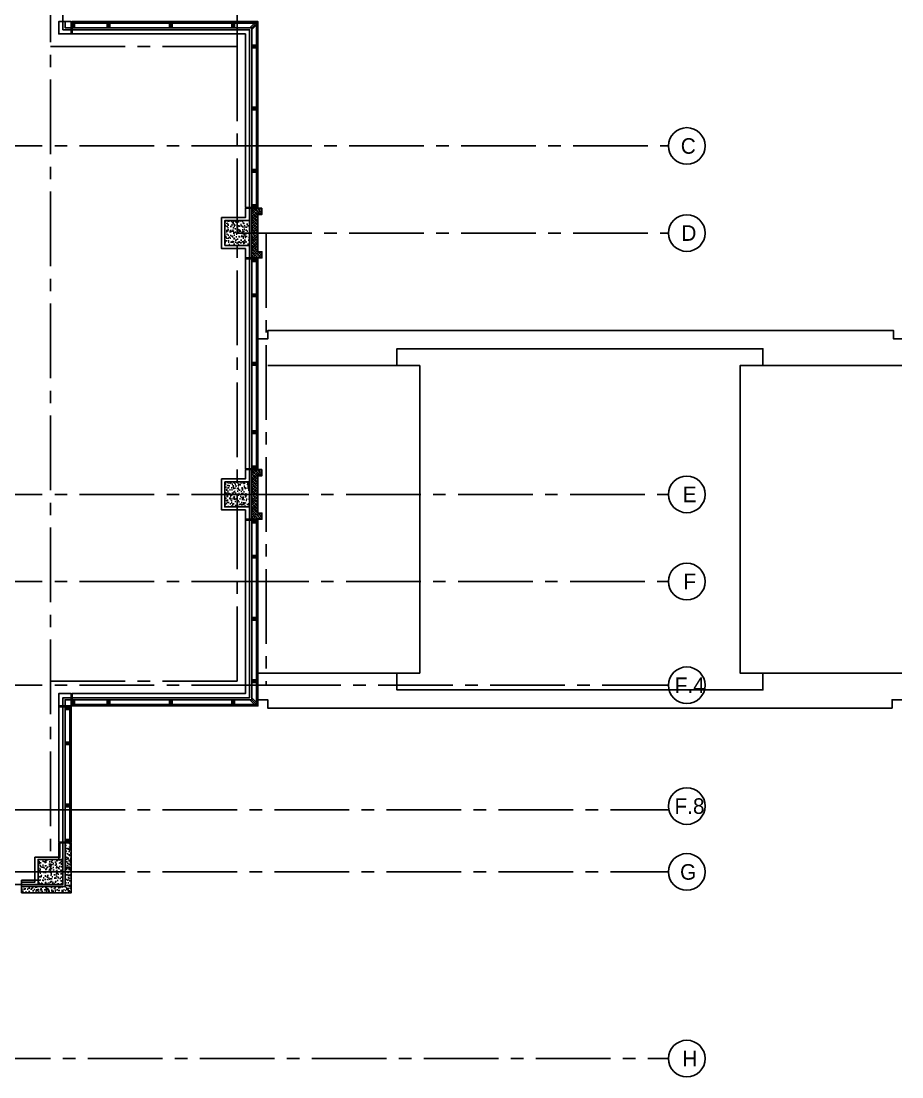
# Model space of a CAD drawing. Header units: inches. Extents: x 2704 to 6324, y 5310 to 7121.
# Drawn here: x 5475 to 6324, y 5312 to 6330 of the extents above; entities that cross this region are included whole.
import ezdxf
from ezdxf.enums import TextEntityAlignment as Align

# ---------------------------------------------------------------- set-up
doc = ezdxf.new("R2010")
doc.units = ezdxf.units.IN
doc.header["$LTSCALE"] = 96
doc.header["$MEASUREMENT"] = 0
doc.header["$PDSIZE"] = 1.5
doc.linetypes.add('CENTER2', pattern=[1.125, 0.75, -0.125, 0.125, -0.125])
doc.layers.get('0').update_dxf_attribs({"linetype": 'CONTINUOUS'})
for name, color, linetype in [('A_0_Below', 251, 'CONTINUOUS'), ('A_0_BLDGRD', 35, 'CENTER2'), ('A_0_COL-GRID', 40, 'CONTINUOUS'), ('A_0_CONST', 11, 'CONTINUOUS'), ('A_0_CW_MTL', 3, 'CONTINUOUS'), ('A_0_DIMGRD', 9, 'CENTER2'), ('A_1-8_COL', 7, 'CONTINUOUS'), ('A_1-8_COL_H', 6, 'CONTINUOUS'), ('A_1-8_COL_TEN_GYP', 2, 'CONTINUOUS'), ('A_1-8_CW_GLASS', 1, 'CONTINUOUS'), ('A_1-8_CW_GYP', 2, 'CONTINUOUS'), ('A_1-8_CW_MULL', 2, 'CONTINUOUS'), ('A_1-8_CW_PC', 2, 'CONTINUOUS'), ('A_1-8_CW_PC_H', 6, 'CONTINUOUS'), ('A_1-8_CW_SILL', 9, 'CONTINUOUS'), ('A_1_CW_SLAB', 66, 'CONTINUOUS'), ('A_2-8_CW_GLASS', 1, 'CONTINUOUS'), ('A_2-8_CW_GYP', 2, 'CONTINUOUS'), ('A_2-8_CW_MULL', 2, 'CONTINUOUS'), ('A_2-8_CW_SILL', 9, 'CONTINUOUS')]:
    doc.layers.add(name, color=color, linetype=linetype)
doc.styles.add('AVANT', font='AVGARDN.TTF')

# ---------------------------------------------------------------- blocks, each defined once
blk = doc.blocks.new('MUL_1-8_EX2')
at = {"layer": 'A_0_CONST'}
blk.add_line((0, 0), (0, -6), dxfattribs=at)
at = {"layer": 'A_1-8_CW_MULL'}
blk.add_lwpolyline([(-1.25, -6), (-1.25, 0), (1.25, 0), (1.25, -0.5), (0.5, -0.5), (0.5, -1.5), (1.25, -1.5), (1.25, -6)], close=True, dxfattribs=at)
blk = doc.blocks.new('MUL_1-8_EX1')
at = {"layer": 'A_0_CONST'}
blk.add_line((0, 0), (0, -6), dxfattribs=at)
at = {"layer": 'A_1-8_CW_MULL'}
blk.add_lwpolyline([(0.5, -1.5), (1.25, -1.5), (1.25, -6), (-1.25, -6), (-1.25, -1.5), (-0.5, -1.5), (-0.5, -0.5), (-1.25, -0.5), (-1.25, 0), (1.25, 0), (1.25, -0.5), (0.5, -0.5)], close=True, dxfattribs=at)
blk = doc.blocks.new('MUL_1-8_EX4')
at = {"layer": 'A_0_CONST'}
blk.add_line((0, 0), (-6, -6), dxfattribs=at)
at = {"layer": 'A_1-8_CW_MULL'}
blk.add_lwpolyline([(0, 0), (-2.5, 0), (-2.5, -0.5), (-1.8, -0.5), (-1.8, -1.5), (-3.3, -1.5), (-7.8, -6), (-6, -6), (-6, -7.8), (-1.5, -3.3), (-1.5, -1.8), (-0.5, -1.8), (-0.5, -2.5), (0, -2.5)], close=True, dxfattribs=at)
blk = doc.blocks.new('PRE_1-8_COL2')
at = {"layer": 'A_1-8_CW_PC_H'}
h = blk.add_hatch(dxfattribs=at)
h.set_pattern_fill('AR-CONC', color=256, angle=90, style=0)
h.set_pattern_definition([(140, (-4476, -6744), (0.6275213, 7.172602), [0.75, -8.25]), (85, (-4476, -6744), (-7.5219213, -1.3875133), [0.6, -6.6]), (190.4514, (-4475.948, -6743.402), (-6.8943954, 5.785094), [0.637402, -7.011421]), (136.1842, (-4478, -6744), (1.65519, 10.6724105), [1.125, -12.375]), (186.6356, (-4477.862, -6743.111), (-9.741179, 9.346627), [0.956103, -10.51713]), (81.1842, (-4478, -6744), (-9.741186, 9.34662), [0.9, -9.9]), (111, (-4477.5, -6743), (4.026189, 5.9690705), [0.75, -8.25]), (56, (-4477.5, -6743), (-7.2515005, 2.433153), [0.6, -6.6]), (161.4514, (-4477.1645, -6742.5026), (-3.225305, 8.402226), [0.637402, -7.011421]), (127.5, (-4476, -6744), (-3.3289385, 0.12159855), [0, -6.52, 0, -6.7, 0, -6.625]), (97.5, (-4476, -6744), (-3.9441171, 2.6306954), [0, -3.82, 0, -6.37, 0, -2.525]), (57.5, (-4476, -6746.23), (0.2255487, 5.3382244), [0, -2.5, 0, -7.8, 0, -10.35]), (47.5, (-4476, -6747.23), (-1.0010498, 5.8318617), [0, -3.25, 0, -5.18, 0, -7.35])])
h.paths.add_polyline_path([(6, -48), (6, -6), (48, -6), (48, 0), (0, 0), (0, -48)])
at = {"layer": 'A_0_CONST'}
for p, q in [((6, -6), (0, 0)), ((24, 0), (24, -6)), ((0, -24), (6, -24))]:
    blk.add_line(p, q, dxfattribs=at)
at = {"layer": 'A_1-8_CW_PC'}
blk.add_lwpolyline([(6, -48), (6, -6), (48, -6), (48, 0), (0, 0), (0, -48)], close=True, dxfattribs=at)
blk = doc.blocks.new('COL_1-8_24X24')
at = {"layer": 'A_1-8_COL_H'}
h = blk.add_hatch(dxfattribs=at)
h.set_pattern_fill('AR-CONC,_I', color=256, style=2)
h.set_pattern_definition([(50, (-6180, -6718.462), (7.172602, -0.6275213), [0.75, -8.25]), (355, (-6180, -6718.462), (-1.3875133, 7.5219213), [0.6, -6.6]), (100.4514, (-6179.402, -6718.5144), (5.785094, 6.8943954), [0.637402, -7.011421]), (46.1842, (-6180, -6716.462), (10.6724105, -1.65519), [1.125, -12.375]), (96.6356, (-6179.111, -6716.6), (9.346627, 9.741179), [0.956103, -10.51713]), (351.1842, (-6180, -6716.462), (9.34662, 9.741186), [0.9, -9.9]), (21, (-6179, -6716.962), (5.9690705, -4.026189), [0.75, -8.25]), (326, (-6179, -6716.962), (2.4331533, 7.2515005), [0.6, -6.6]), (71.4514, (-6178.5026, -6717.2976), (8.4022263, 3.225305), [0.637402, -7.011421]), (37.5, (-6180, -6718.462), (0.12159855, 3.32893854), [0, -6.52, 0, -6.7, 0, -6.625]), (7.5, (-6180, -6718.462), (2.6306954, 3.9441171), [0, -3.82, 0, -6.37, 0, -2.525]), (327.5, (-6182.23, -6718.462), (5.3382244, -0.2255487), [0, -2.5, 0, -7.8, 0, -10.35]), (317.5, (-6183.23, -6718.462), (5.8318617, 1.0010498), [0, -3.25, 0, -5.18, 0, -7.35])])
h.paths.add_polyline_path([(-12, -12), (12, -12), (12, 12), (-12, 12)])
at = {"layer": 'A_0_CONST'}
blk.add_point((0, 0), dxfattribs=at)
at = {"layer": 'A_1-8_COL'}
blk.add_lwpolyline([(-12, -12), (12, -12), (12, 12), (-12, 12)], close=True, dxfattribs=at)
blk = doc.blocks.new('grid-bbl')
at = {"color": 1, "linetype": 'Continuous'}
blk.add_circle((0, 0.25), 0.184, dxfattribs=at)
at = {"style": 'AVANT'}
blk.add_attdef('-', text='', height=0.156, dxfattribs=at).set_placement((0, 0.25), align=Align.MIDDLE_CENTER)

msp = doc.modelspace()

# ---------------------------------------------------------------- hatches: boundary and pattern name
at = {"layer": 'A_0_CW_MTL'}
h = msp.add_hatch(dxfattribs=at)
h.set_pattern_fill('BRASS', color=8, scale=9, angle=45, style=0)
h.set_pattern_definition([(135, (12026.918, 252.0022), (1.59099026, 1.59099026), []), (135, (12027.7136, 252.7977), (1.59099026, 1.59099026), [1.125, -0.5625])])
h.paths.add_polyline_path([(5696.9, 6150), (5706.9, 6150), (5706.9, 6144), (5702.9, 6144), (5702.9, 6126), (5696.9, 6126)])
h.paths.add_polyline_path([(5696.9, 6126), (5702.9, 6126), (5702.9, 6108), (5706.9, 6108), (5706.9, 6102), (5696.9, 6102)])
h = msp.add_hatch(dxfattribs=at)
h.set_pattern_fill('BRASS', color=8, scale=9, angle=45, style=0)
h.set_pattern_definition([(135, (12026.918, 0.0022), (1.59099026, 1.59099026), []), (135, (12027.7136, 0.7977), (1.59099026, 1.59099026), [1.125, -0.5625])])
h.paths.add_polyline_path([(5696.9, 5898), (5706.9, 5898), (5706.9, 5892), (5702.9, 5892), (5702.9, 5874), (5696.9, 5874)])
h.paths.add_polyline_path([(5696.9, 5874), (5702.9, 5874), (5702.9, 5856), (5706.9, 5856), (5706.9, 5850), (5696.9, 5850)])

# ---------------------------------------------------------------- linework, layer by layer
at = {"layer": 'A_0_Below'}
for points in [[(5703, 6024), (5712.5, 6024), (5712.5, 6032), (6316, 6032), (6316, 6024), (6324, 6024)], [(5837, 5998.3), (5837, 6014.5), (6190, 6014.5), (6190, 5998.3)], [(5712.5, 5998.3), (5859.1, 5998.3), (5859.1, 5701.7), (5703, 5701.7)], [(6324, 5998.3), (6167.9, 5998.3), (6167.9, 5701.7), (6324, 5701.7)], [(5837, 5701.7), (5837, 5685.5), (6190, 5685.5), (6190, 5701.7)], [(5703, 5676), (5712.5, 5676), (5712.5, 5668), (6314.5, 5668), (6314.5, 5676), (6324, 5676)]]:
    msp.add_lwpolyline(points, dxfattribs=at)
at = {"layer": 'A_0_BLDGRD'}
for p, q in [((5503, 6490), (5503, 5510)), ((5683, 6306), (5503, 6306)), ((5683, 6306), (5683, 5694)), ((3155, 6210), (5683, 6210)), ((5711, 6126), (5711, 5690)), ((3155, 5874), (5683, 5874)), ((3155, 5790), (5683, 5790)), ((5683, 5694), (5503, 5694)), ((3155, 5690), (5711, 5690)), ((5503, 5570), (4947, 5570)), ((5503, 5510), (3155, 5510))]:
    msp.add_line(p, q, dxfattribs=at)
at = {"layer": 'A_0_CW_MTL'}
for points in [[(5706.9, 6150), (5706.9, 6144), (5702.9, 6144), (5702.9, 6108), (5706.9, 6108), (5706.9, 6102), (5696.9, 6102), (5696.9, 6150)], [(5706.9, 5898), (5706.9, 5892), (5702.9, 5892), (5702.9, 5856), (5706.9, 5856), (5706.9, 5850), (5696.9, 5850), (5696.9, 5898)]]:
    msp.add_lwpolyline(points, close=True, dxfattribs=at)
at = {"layer": 'A_0_DIMGRD'}
for p, q in [((5683, 6306), (5683, 7086)), ((5683, 6210), (6099, 6210)), ((5683, 6126), (6099, 6126)), ((5680, 5874), (6099, 5874)), ((5680, 5790), (6099, 5790)), ((5711, 5690), (6099, 5690)), ((5503, 5570), (6099, 5570)), ((5503, 5510), (6099, 5510)), ((5323, 5330), (6099, 5330))]:
    msp.add_line(p, q, dxfattribs=at)
at = {"layer": 'A_1-8_COL_TEN_GYP'}
msp.add_lwpolyline([(5475, 5495.2), (5475, 5500.2), (5488, 5500.2), (5488, 5524.2), (5512, 5524.2), (5512, 5538), (5517, 5538)], dxfattribs=at)
at = {"layer": 'A_1-8_CW_GLASS'}
for p, q in [((5526.2, 6329.5), (5557.8, 6329.5)), ((5557.8, 6328.5), (5526.2, 6328.5)), ((5617.8, 6329.5), (5560.3, 6329.5)), ((5617.8, 6328.5), (5560.3, 6328.5)), ((5677.8, 6329.5), (5620.3, 6329.5)), ((5677.8, 6328.5), (5620.3, 6328.5)), ((5680.3, 6329.5), (5700.5, 6329.5)), ((5699.7, 6328.5), (5680.3, 6328.5)), ((5701.5, 6326.7), (5701.5, 6307.3)), ((5702.5, 6307.3), (5702.5, 6327.5)), ((5701.5, 6304.8), (5701.5, 6247.3)), ((5702.5, 6304.8), (5702.5, 6247.3)), ((5701.5, 6187.3), (5701.5, 6244.8)), ((5702.5, 6187.3), (5702.5, 6244.8)), ((5701.5, 6184.8), (5701.5, 6153.3)), ((5702.5, 6153.3), (5702.5, 6184.8)), ((5701.5, 6067.3), (5701.5, 6098.8)), ((5702.5, 6098.8), (5702.5, 6067.3)), ((5701.5, 6064.8), (5701.5, 6001.3)), ((5702.5, 6064.8), (5702.5, 6001.3)), ((5701.5, 5998.8), (5701.5, 5935.3)), ((5702.5, 5935.3), (5702.5, 5998.8)), ((5701.5, 5932.8), (5701.5, 5901.3)), ((5702.5, 5901.3), (5702.5, 5932.8)), ((5557.8, 5671.5), (5526.2, 5671.5)), ((5526.2, 5670.5), (5557.8, 5670.5)), ((5617.8, 5671.5), (5560.3, 5671.5)), ((5617.8, 5670.5), (5560.3, 5670.5)), ((5677.8, 5671.5), (5620.3, 5671.5)), ((5677.8, 5670.5), (5620.3, 5670.5)), ((5700.5, 5671.5), (5680.3, 5671.5)), ((5680.3, 5670.5), (5700.5, 5670.5)), ((5521.5, 5635.3), (5521.5, 5666.8)), ((5522.5, 5666.8), (5522.5, 5635.3)), ((5521.5, 5575.3), (5521.5, 5632.8)), ((5522.5, 5575.3), (5522.5, 5632.8)), ((5521.5, 5572.8), (5521.5, 5541.3)), ((5522.5, 5541.3), (5522.5, 5572.8))]:
    msp.add_line(p, q, dxfattribs=at)
at = {"layer": 'A_1-8_CW_GYP'}
msp.add_lwpolyline([(5697.2, 6150), (5691, 6150), (5691, 6141), (5668, 6141), (5668, 6111), (5691, 6111), (5691, 6102), (5697, 6102)], dxfattribs=at)
at = {"layer": 'A_1-8_CW_MULL'}
for points in [[(5523, 6324), (5517, 6324), (5517, 6330), (5523, 6330)], [(5523, 5676), (5517, 5676), (5517, 5670), (5523, 5670)]]:
    msp.add_lwpolyline(points, close=True, dxfattribs=at)
at = {"layer": 'A_1-8_CW_SILL'}
for p, q in [((5697, 6098.8), (5697, 5901.3)), ((5703, 6098.8), (5703, 5901.3)), ((5517, 5541.3), (5517, 5666.8)), ((5523, 5541.3), (5523, 5666.8))]:
    msp.add_line(p, q, dxfattribs=at)
for points in [[(5523, 6324), (5523, 6318), (5511, 6318), (5511, 6330), (5517, 6330)], [(5523.8, 6324), (5523.8, 6318), (5691, 6318), (5691, 6150.8), (5697, 6150.8)], [(5703, 6153.3), (5703, 6330), (5526.2, 6330)], [(5697, 6153.3), (5697, 6324), (5526.2, 6324)], [(5697, 5898.8), (5691, 5898.8), (5691, 6101.3), (5697, 6101.3)], [(5523, 5676), (5523, 5682), (5511, 5682), (5511, 5670), (5517, 5670)], [(5517, 5669.3), (5511, 5669.3), (5511, 5538.8), (5517, 5538.8)]]:
    msp.add_lwpolyline(points, dxfattribs=at)
at = {"layer": 'A_1_CW_SLAB'}
msp.add_lwpolyline([(5335, 6502), (5515, 6502), (5515, 6322), (5695, 6322), (5695, 5678), (5515, 5678), (5515, 5498), (5335, 5498)], dxfattribs=at)
at = {"layer": 'A_2-8_CW_GLASS'}
for p, q in [((5701.5, 5815.3), (5701.5, 5846.7)), ((5702.5, 5846.7), (5702.5, 5815.3)), ((5701.5, 5812.8), (5701.5, 5755.3)), ((5702.5, 5812.8), (5702.5, 5755.3)), ((5701.5, 5695.3), (5701.5, 5752.8)), ((5702.5, 5695.3), (5702.5, 5752.8)), ((5701.5, 5673.3), (5701.5, 5692.8)), ((5702.5, 5692.8), (5702.5, 5672.5))]:
    msp.add_line(p, q, dxfattribs=at)
at = {"layer": 'A_2-8_CW_GYP'}
for points in [[(5697, 5850), (5691, 5850), (5691, 5859), (5668, 5859), (5668, 5889), (5691, 5889), (5691, 5898), (5697, 5898)], [(5517, 5538), (5511, 5538), (5511, 5522)], [(5491, 5502), (5475, 5502), (5475, 5496)]]:
    msp.add_lwpolyline(points, dxfattribs=at)
at = {"layer": 'A_2-8_CW_SILL'}
for points in [[(5523.8, 5676), (5523.8, 5682), (5691, 5682), (5691, 5849.3), (5697, 5849.3)], [(5697, 5846.7), (5697, 5676), (5526.2, 5676)], [(5703, 5846.7), (5703, 5670), (5526.2, 5670)]]:
    msp.add_lwpolyline(points, dxfattribs=at)

# ---------------------------------------------------------------- block references
for name, p in [('MUL_1-8_EX2', (5525, 6330)), ('MUL_1-8_EX1', (5619, 6330)), ('MUL_1-8_EX4', (5703, 6330))]:
    msp.add_blockref(name, p)
at = {"xscale": -1}
for p in [(5559, 6330), (5679, 6330)]:
    msp.add_blockref('MUL_1-8_EX1', p, dxfattribs=at)
for name, p, rotation in [('MUL_1-8_EX4', (5703, 6330), 270), ('MUL_1-8_EX1', (5703, 6246), 270), ('MUL_1-8_EX1', (5703, 6186), 270), ('MUL_1-8_EX2', (5703, 6152), 270), ('COL_1-8_24X24', (5683, 6126), 270), ('MUL_1-8_EX2', (5703, 5900), 270), ('MUL_1-8_EX2', (5525, 5670), 180), ('MUL_1-8_EX1', (5619, 5670), 180), ('MUL_1-8_EX2', (5523, 5540), 270)]:
    msp.add_blockref(name, p, dxfattribs=dict(at, rotation=rotation))
for name, p, rotation in [('MUL_1-8_EX1', (5703, 6306), 270), ('MUL_1-8_EX2', (5703, 6100), 270), ('MUL_1-8_EX1', (5703, 6066), 270), ('MUL_1-8_EX1', (5703, 6000), 270), ('MUL_1-8_EX1', (5703, 5934), 270), ('COL_1-8_24X24', (5683, 5874), 270), ('MUL_1-8_EX1', (5559, 5670), 180), ('MUL_1-8_EX1', (5679, 5670), 180), ('MUL_1-8_EX2', (5523, 5668), 270), ('MUL_1-8_EX1', (5523, 5634), 270), ('MUL_1-8_EX1', (5523, 5574), 270), ('PRE_1-8_COL2', (5523, 5490), 180), ('COL_1-8_24X24', (5503, 5510), 180)]:
    msp.add_blockref(name, p, dxfattribs=dict(rotation=rotation))
at = {"layer": 'A_0_COL-GRID'}
ref = msp.add_blockref('grid-bbl', (6116.6, 6186), dxfattribs=dict(at, xscale=-96, yscale=96, zscale=96))
ref.add_attrib('-', 'C', dxfattribs={"layer": '0', "height": 15, "style": 'AVANT'}).set_placement((6118, 6210), align=Align.MIDDLE_CENTER)
ref = msp.add_blockref('grid-bbl', (6116.6, 6102), dxfattribs=dict(at, xscale=-96, yscale=96, zscale=96))
ref.add_attrib('-', 'D', dxfattribs={"layer": '0', "height": 15, "style": 'AVANT'}).set_placement((6118.6, 6126), align=Align.MIDDLE_CENTER)
ref = msp.add_blockref('grid-bbl', (6116.6, 5850), dxfattribs=dict(at, xscale=-96, yscale=96, zscale=96))
ref.add_attrib('-', 'E', dxfattribs={"layer": '0', "height": 15, "style": 'AVANT'}).set_placement((6119.4, 5874), align=Align.MIDDLE_CENTER)
ref = msp.add_blockref('grid-bbl', (6116.6, 5766), dxfattribs=dict(at, xscale=-96, yscale=96, zscale=96))
ref.add_attrib('-', 'F', dxfattribs={"layer": '0', "height": 15, "style": 'AVANT'}).set_placement((6119.4, 5790), align=Align.MIDDLE_CENTER)
ref = msp.add_blockref('grid-bbl', (6116.6, 5666), dxfattribs=dict(at, xscale=-96, yscale=96, zscale=96))
ref.add_attrib('-', 'F.4', dxfattribs={"layer": '0', "height": 15, "style": 'AVANT'}).set_placement((6119.4, 5690), align=Align.MIDDLE_CENTER)
ref = msp.add_blockref('grid-bbl', (6116.6, 5549.5), dxfattribs=dict(at, xscale=-96, yscale=96, zscale=96))
ref.add_attrib('-', 'F.8', dxfattribs={"layer": '0', "height": 15, "style": 'AVANT'}).set_placement((6119.2, 5573.5), align=Align.MIDDLE_CENTER)
ref = msp.add_blockref('grid-bbl', (6116.6, 5486), dxfattribs=dict(at, xscale=-96, yscale=96, zscale=96))
ref.add_attrib('-', 'G', dxfattribs={"layer": '0', "height": 15, "style": 'AVANT'}).set_placement((6117.9, 5510), align=Align.MIDDLE_CENTER)
ref = msp.add_blockref('grid-bbl', (6116.6, 5306), dxfattribs=dict(at, xscale=-96, yscale=96, zscale=96))
ref.add_attrib('-', 'H', dxfattribs={"layer": '0', "height": 15, "style": 'AVANT'}).set_placement((6119.4, 5330), align=Align.MIDDLE_CENTER)
at = {"layer": 'A_2-8_CW_MULL', "rotation": 270}
for name, p in [('MUL_1-8_EX2', (5703, 5848)), ('MUL_1-8_EX1', (5703, 5814)), ('MUL_1-8_EX1', (5703, 5754)), ('MUL_1-8_EX4', (5703, 5670))]:
    msp.add_blockref(name, p, dxfattribs=at)
at = {"layer": 'A_2-8_CW_MULL', "xscale": -1, "rotation": 270}
msp.add_blockref('MUL_1-8_EX1', (5703, 5694), dxfattribs=at)

doc.saveas('drawing.dxf')
